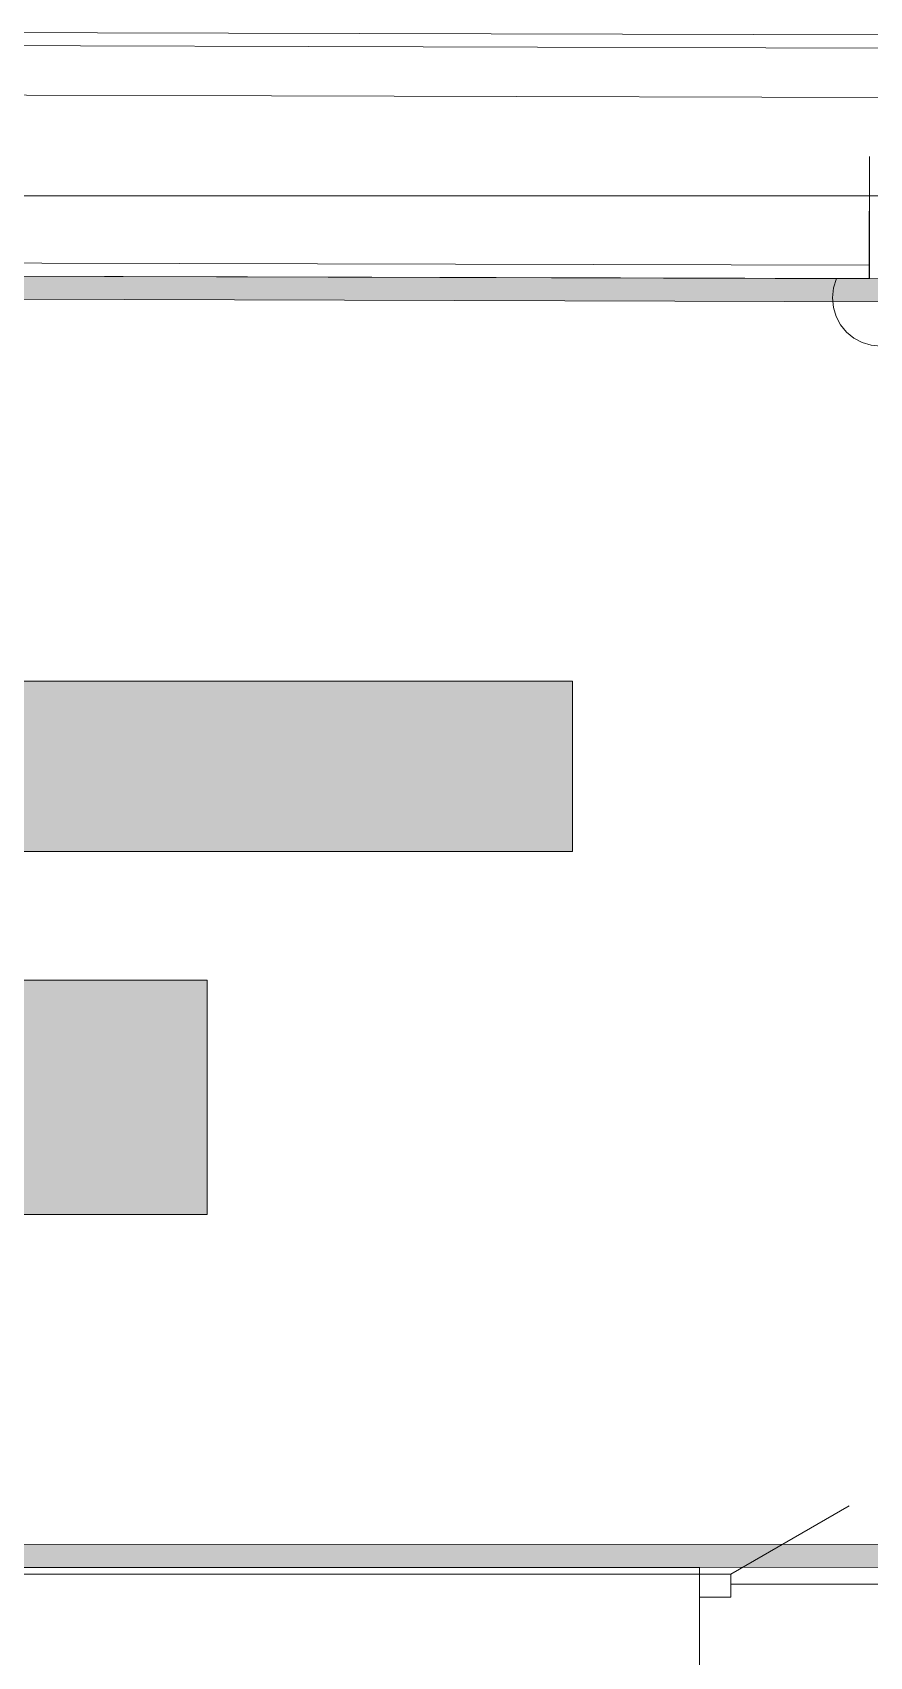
# Model space of a CAD drawing. Header units: millimetres. Extents: x 0 to 1189, y 0 to 841.
# Drawn here: x 414.45 to 439.87, y 373 to 422.34 of the extents above; entities that cross this region are included whole.
import ezdxf

# ---------------------------------------------------------------- set-up
doc = ezdxf.new("R2010")
doc.units = ezdxf.units.MM

msp = doc.modelspace()

# ---------------------------------------------------------------- hatches: boundary and pattern name
at = {"true_color": 0xf1d696}
h = msp.add_hatch(color=41, dxfattribs=at)
h.dxf.hatch_style = 2
h.paths.add_polyline_path([(410.542627, 414.245404), (410.542627, 414.945405), (457.356699, 414.802404), (457.356699, 414.102403)])
at = {"true_color": 0xffffff}
h = msp.add_hatch(color=7, dxfattribs=at)
h.dxf.hatch_style = 2
h.paths.add_polyline_path([(406.348621, 402.631386), (430.846658, 402.631386), (430.846658, 397.455378), (406.348621, 397.455378)])
at = {"true_color": 0x0077b0}
h = msp.add_hatch(color=144, dxfattribs=at)
h.paths.add_polyline_path([(418.032318, 399.656248), (418.032318, 398.445228), (418.002828, 398.288545), (417.913807, 398.157494), (417.7831, 398.070057), (417.628828, 398.041739), (417.425981, 398.041739), (417.269643, 398.070057), (417.141003, 398.157494), (417.051981, 398.288545), (417.022491, 398.445228), (417.022491, 399.04936), (417.051981, 399.206043), (417.141003, 399.337095), (417.270676, 399.423498), (417.425981, 399.45285), (417.829471, 399.45285), (417.829471, 399.656248), (417.814932, 399.734383), (417.772695, 399.800115), (417.707376, 399.84187), (417.628828, 399.856339), (417.324006, 399.856339), (417.250488, 399.881833), (417.225339, 399.957763), (417.250488, 400.034175), (417.324006, 400.059738), (417.628828, 400.059738), (417.785167, 400.030041), (417.913807, 399.941227), (418.002828, 399.81238)])
h.paths.add_polyline_path([(417.829471, 398.445228), (417.829471, 399.249451), (417.425981, 399.249451), (417.347433, 399.235189), (417.282114, 399.193227), (417.239877, 399.127495), (417.225339, 399.04936), (417.225339, 398.445228), (417.240221, 398.368127), (417.28487, 398.301361), (417.349844, 398.256988), (417.425981, 398.242381), (417.628828, 398.242381), (417.705998, 398.256988), (417.769939, 398.301361), (417.814588, 398.367093)])
h = msp.add_hatch(color=144, dxfattribs=at)
h.paths.add_polyline_path([(415.522376, 399.249451), (415.118886, 399.249451), (415.040338, 399.235189), (414.975019, 399.193227), (414.932782, 399.127495), (414.918244, 399.04936), (414.918244, 398.445228), (414.933127, 398.368127), (414.977775, 398.301361), (415.042749, 398.256988), (415.118886, 398.242381), (415.321733, 398.242381), (415.398903, 398.256988), (415.462844, 398.301361), (415.507493, 398.367093), (415.522376, 398.445228)])
h.paths.add_polyline_path([(415.925865, 398.140406), (415.900923, 398.065648), (415.827198, 398.041739), (415.697593, 398.06737), (415.595687, 398.145918), (415.470493, 398.06737), (415.321733, 398.041739), (415.118886, 398.041739), (414.962548, 398.070057), (414.833908, 398.157494), (414.744887, 398.287512), (414.715397, 398.445228), (414.715397, 399.04936), (414.744887, 399.206043), (414.833908, 399.337095), (414.962548, 399.423498), (415.118886, 399.45285), (415.623799, 399.45285), (415.699936, 399.427907), (415.725223, 399.354182), (415.725223, 398.343805), (415.750785, 398.267668), (415.827198, 398.242381), (415.900923, 398.216818)])
h = msp.add_hatch(color=144, dxfattribs=at)
h.paths.add_polyline_path([(418.436794, 398.543896), (418.436794, 398.947937), (418.445829, 399.049576), (418.473106, 399.142998), (418.518882, 399.228462), (418.583418, 399.306227), (418.661182, 399.370762), (418.746646, 399.416538), (418.840069, 399.443815), (418.941708, 399.45285), (419.136769, 399.416883), (419.299998, 399.308983), (419.364533, 399.231175), (419.41031, 399.145409), (419.437586, 399.051169), (419.446621, 398.947937), (419.446621, 398.543896), (419.437155, 398.44385), (419.408931, 398.351246), (419.362207, 398.266083), (419.297241, 398.188362), (419.220683, 398.123827), (419.135391, 398.07805), (419.042141, 398.050773), (418.941708, 398.041739), (418.840069, 398.050773), (418.746646, 398.07805), (418.661182, 398.123827), (418.583418, 398.188362), (418.518882, 398.266083), (418.473106, 398.351246), (418.445829, 398.44385)])
h.paths.add_polyline_path([(419.243774, 398.546652), (419.243774, 398.950693), (419.222276, 399.066172), (419.15613, 399.165115), (419.058634, 399.230779), (418.941708, 399.252207), (418.824781, 399.230779), (418.727285, 399.165115), (418.661139, 399.066172), (418.639642, 398.950693), (418.639642, 398.546652), (418.661139, 398.429105), (418.727285, 398.332229), (418.824781, 398.265188), (418.941708, 398.242381), (419.058634, 398.265188), (419.15613, 398.332229), (419.222276, 398.430139)])
h = msp.add_hatch(color=144, dxfattribs=at)
h.dxf.hatch_style = 2
h.paths.add_polyline_path([(420.542346, 398.140406), (420.542346, 399.354182), (420.567633, 399.427907), (420.64377, 399.45285), (421.148683, 399.45285), (421.302955, 399.423498), (421.433661, 399.337095), (421.522683, 399.206043), (421.552173, 399.04936), (421.552173, 398.140406), (421.526886, 398.065648), (421.450749, 398.041739), (421.374613, 398.065648), (421.349326, 398.140406), (421.349326, 399.04936), (421.334787, 399.127495), (421.29255, 399.193227), (421.227231, 399.236222), (421.148683, 399.249451), (420.745194, 399.249451), (420.745194, 398.140406), (420.719907, 398.065648), (420.64377, 398.041739), (420.567633, 398.065648)])
h = msp.add_hatch(color=144, dxfattribs=at)
h.paths.add_polyline_path([(421.956649, 398.543896), (421.956649, 398.947937), (421.965684, 399.049576), (421.992961, 399.142998), (422.038737, 399.228462), (422.103273, 399.306227), (422.181037, 399.370762), (422.266501, 399.416538), (422.359924, 399.443815), (422.461563, 399.45285), (422.656624, 399.416883), (422.819852, 399.308983), (422.884388, 399.231175), (422.930164, 399.145409), (422.957441, 399.051169), (422.966476, 398.947937), (422.966476, 398.543896), (422.95701, 398.44385), (422.928786, 398.351246), (422.882062, 398.266083), (422.817096, 398.188362), (422.740538, 398.123827), (422.655246, 398.07805), (422.561996, 398.050773), (422.461563, 398.041739), (422.359924, 398.050773), (422.266501, 398.07805), (422.181037, 398.123827), (422.103273, 398.188362), (422.038737, 398.266083), (421.992961, 398.351246), (421.965684, 398.44385)])
h.paths.add_polyline_path([(422.763629, 398.546652), (422.763629, 398.950693), (422.742131, 399.066172), (422.675985, 399.165115), (422.578489, 399.230779), (422.461563, 399.252207), (422.344636, 399.230779), (422.24714, 399.165115), (422.180994, 399.066172), (422.159497, 398.950693), (422.159497, 398.546652), (422.180994, 398.429105), (422.24714, 398.332229), (422.344636, 398.265188), (422.461563, 398.242381), (422.578489, 398.265188), (422.675985, 398.332229), (422.742131, 398.430139)])
h = msp.add_hatch(color=144, dxfattribs=at)
h.dxf.hatch_style = 2
h.paths.add_polyline_path([(423.472376, 399.45285), (424.380779, 399.45285), (424.536153, 399.423498), (424.666308, 399.337095), (424.755123, 399.206043), (424.78482, 399.04936), (424.78482, 398.140406), (424.759257, 398.065648), (424.682845, 398.041739), (424.606708, 398.065648), (424.581421, 398.140406), (424.581421, 399.04936), (424.566952, 399.127495), (424.525197, 399.193227), (424.459396, 399.236222), (424.380779, 399.249451), (424.177931, 399.249451), (424.177931, 398.140406), (424.152438, 398.065648), (424.076508, 398.041739), (424.002507, 398.065648), (423.977289, 398.140406), (423.977289, 399.249451), (423.5738, 399.249451), (423.5738, 398.140406), (423.548513, 398.065648), (423.472376, 398.041739), (423.396239, 398.065648), (423.370952, 398.140406), (423.370952, 399.354182), (423.396239, 399.427907)])
h = msp.add_hatch(color=144, dxfattribs=at)
h.paths.add_polyline_path([(425.189021, 398.543896), (425.189021, 398.947937), (425.198056, 399.049576), (425.225332, 399.142998), (425.271109, 399.228462), (425.335644, 399.306227), (425.413409, 399.370762), (425.498873, 399.416538), (425.592295, 399.443815), (425.693934, 399.45285), (425.888996, 399.416883), (426.052224, 399.308983), (426.116759, 399.231175), (426.162536, 399.145409), (426.189813, 399.051169), (426.198847, 398.947937), (426.198847, 398.543896), (426.189382, 398.44385), (426.161158, 398.351246), (426.114434, 398.266083), (426.049468, 398.188362), (425.97291, 398.123827), (425.887618, 398.07805), (425.794367, 398.050773), (425.693934, 398.041739), (425.592295, 398.050773), (425.498873, 398.07805), (425.413409, 398.123827), (425.335644, 398.188362), (425.271109, 398.266083), (425.225332, 398.351246), (425.198056, 398.44385)])
h.paths.add_polyline_path([(425.996, 398.546652), (425.996, 398.950693), (425.974503, 399.066172), (425.908357, 399.165115), (425.810861, 399.230779), (425.693934, 399.252207), (425.577008, 399.230779), (425.479512, 399.165115), (425.413366, 399.066172), (425.391868, 398.950693), (425.391868, 398.546652), (425.413366, 398.429105), (425.479512, 398.332229), (425.577008, 398.265188), (425.693934, 398.242381), (425.810861, 398.265188), (425.908357, 398.332229), (425.974503, 398.430139)])
h = msp.add_hatch(color=144, dxfattribs=at)
h.dxf.hatch_style = 2
h.paths.add_polyline_path([(427.108237, 399.45285), (427.511727, 399.45285), (427.587863, 399.427907), (427.61315, 399.354182), (427.61315, 398.140406), (427.587863, 398.065648), (427.511727, 398.041739), (427.43559, 398.065648), (427.410303, 398.140406), (427.410303, 399.249451), (427.178793, 399.249451), (426.797903, 398.109538), (426.763934, 398.058689), (426.704748, 398.041739), (426.628611, 398.067026), (426.603324, 398.143162), (426.608836, 398.174582), (427.006814, 399.37127), (427.046983, 399.433144)])
h = msp.add_hatch(color=144, dxfattribs=at)
h.dxf.hatch_style = 2
h.paths.add_polyline_path([(428.220474, 398.789738), (428.855474, 399.424738), (428.886618, 399.446235), (428.92603, 399.45285), (429.002166, 399.427907), (429.027453, 399.354182), (428.996585, 399.283627), (428.553408, 398.837694), (429.008161, 398.199937), (429.027453, 398.140406), (429.002166, 398.065648), (428.92603, 398.041739), (428.877454, 398.052418), (428.841694, 398.084182), (428.406785, 398.693826), (428.220474, 398.50476), (428.220474, 398.140406), (428.195187, 398.065648), (428.119051, 398.041739), (428.042914, 398.065648), (428.017627, 398.140406), (428.017627, 399.354182), (428.042914, 399.427907), (428.119051, 399.45285), (428.195187, 399.427907), (428.220474, 399.354182)])
h = msp.add_hatch(color=144, dxfattribs=at)
h.paths.add_polyline_path([(430.238909, 399.249451), (429.83542, 399.249451), (429.756871, 399.235189), (429.691552, 399.193227), (429.649316, 399.127495), (429.634777, 399.04936), (429.634777, 398.445228), (429.64966, 398.368127), (429.694308, 398.301361), (429.759283, 398.256988), (429.83542, 398.242381), (430.038267, 398.242381), (430.115437, 398.256988), (430.179378, 398.301361), (430.224026, 398.367093), (430.238909, 398.445228)])
h.paths.add_polyline_path([(430.642399, 398.140406), (430.617456, 398.065648), (430.543731, 398.041739), (430.414127, 398.06737), (430.312221, 398.145918), (430.187026, 398.06737), (430.038267, 398.041739), (429.83542, 398.041739), (429.679081, 398.070057), (429.550441, 398.157494), (429.46142, 398.287512), (429.43193, 398.445228), (429.43193, 399.04936), (429.46142, 399.206043), (429.550441, 399.337095), (429.679081, 399.423498), (429.83542, 399.45285), (430.340333, 399.45285), (430.416469, 399.427907), (430.441756, 399.354182), (430.441756, 398.343805), (430.467319, 398.267668), (430.543731, 398.242381), (430.617456, 398.216818)])
at = {"true_color": 0xffffff}
h = msp.add_hatch(color=7, dxfattribs=at)
h.dxf.hatch_style = 2
h.paths.add_polyline_path([(388.212593, 393.546372), (419.755641, 393.546372), (419.755641, 386.429361), (388.212593, 386.429361)])
at = {"true_color": 0x0077b0}
h = msp.add_hatch(color=144, dxfattribs=at)
h.paths.add_polyline_path([(415.056845, 387.77544), (414.754228, 387.77544), (414.695455, 387.764554), (414.64619, 387.732997), (414.614633, 387.683732), (414.603746, 387.624958), (414.603746, 387.17186), (414.614908, 387.113913), (414.648395, 387.063821), (414.697384, 387.030817), (414.754228, 387.019724), (414.906363, 387.019724), (414.964034, 387.030817), (415.012197, 387.063821), (415.045683, 387.113086), (415.056845, 387.17186)])
h.paths.add_polyline_path([(415.359462, 386.943105), (415.340721, 386.887157), (415.2856, 386.869242), (415.188241, 386.888535), (415.111967, 386.947515), (415.017847, 386.888535), (414.906363, 386.869242), (414.754228, 386.869242), (414.636957, 386.890395), (414.540357, 386.955783), (414.473659, 387.053693), (414.451611, 387.17186), (414.451611, 387.624958), (414.473659, 387.742298), (414.540357, 387.841035), (414.636957, 387.905596), (414.754228, 387.927576), (415.132913, 387.927576), (415.189964, 387.908834), (415.208981, 387.853713), (415.208981, 387.095792), (415.228066, 387.038741), (415.2856, 387.019724), (415.340721, 387.000638)])
h = msp.add_hatch(color=144, dxfattribs=at)
h.dxf.hatch_style = 2
h.paths.add_polyline_path([(415.814926, 387.322341), (415.814926, 386.943105), (415.795909, 386.887157), (415.738858, 386.869242), (415.681807, 386.887157), (415.66279, 386.943105), (415.66279, 387.853713), (415.681807, 387.908834), (415.738858, 387.927576), (415.795909, 387.908834), (415.814926, 387.853713), (415.814926, 387.474477), (416.268025, 387.474477), (416.268025, 387.853713), (416.287042, 387.908834), (416.344092, 387.927576), (416.401143, 387.908834), (416.42016, 387.853713), (416.42016, 386.943105), (416.401143, 386.887157), (416.344092, 386.869242), (416.287042, 386.887157), (416.268025, 386.943105), (416.268025, 387.322341)])
h = msp.add_hatch(color=144, dxfattribs=at)
h.dxf.hatch_style = 2
h.paths.add_polyline_path([(417.480986, 387.853713), (417.480986, 386.943105), (417.461969, 386.887157), (417.404919, 386.869242), (417.026234, 386.869242), (416.908963, 386.890395), (416.812362, 386.955783), (416.745665, 387.053693), (416.723617, 387.17186), (416.723617, 387.853713), (416.742634, 387.908834), (416.799684, 387.927576), (416.856735, 387.908834), (416.875752, 387.853713), (416.875752, 387.17186), (416.886914, 387.113913), (416.9204, 387.063821), (416.96939, 387.030817), (417.026234, 387.019724), (417.328851, 387.019724), (417.328851, 387.853713), (417.347868, 387.908834), (417.404919, 387.927576), (417.461969, 387.908834)])
h = msp.add_hatch(color=144, dxfattribs=at)
h.paths.add_polyline_path([(418.052885, 387.324546), (417.947189, 387.356586), (417.860511, 387.423765), (417.80346, 387.516507), (417.784443, 387.624958), (417.806491, 387.742298), (417.873189, 387.841035), (417.969789, 387.905596), (418.08706, 387.927576), (418.465745, 387.927576), (418.522796, 387.908834), (418.541813, 387.853713), (418.541813, 386.943105), (418.522796, 386.887157), (418.465745, 386.869242), (418.408694, 386.887157), (418.389677, 386.943105), (418.389677, 387.322341), (418.236991, 387.322341), (417.921695, 386.899008), (417.89441, 386.876064), (417.860511, 386.869242), (417.80346, 386.887157), (417.784443, 386.943105), (417.799326, 386.989958)])
h.paths.add_polyline_path([(417.936578, 387.624958), (417.94774, 387.567012), (417.981227, 387.51692), (418.030216, 387.483434), (418.08706, 387.472272), (418.389677, 387.472272), (418.389677, 387.77544), (418.08706, 387.77544), (418.028287, 387.764554), (417.979022, 387.732997), (417.947465, 387.683732)])
h = msp.add_hatch(color=144, dxfattribs=at)
h.dxf.hatch_style = 2
h.paths.add_polyline_path([(419.314904, 387.398409), (419.589961, 386.985549), (419.602639, 386.943105), (419.583622, 386.887157), (419.526571, 386.869242), (419.463181, 386.901213), (419.223954, 387.260605), (418.984727, 386.901213), (418.921337, 386.869242), (418.86842, 386.890189), (418.845269, 386.943105), (418.857947, 386.985549), (419.133003, 387.398409), (418.857947, 387.809064), (418.845269, 387.853713), (418.864286, 387.908834), (418.921337, 387.927576), (418.984727, 387.895605), (419.223954, 387.536213), (419.463181, 387.895605), (419.526571, 387.927576), (419.583622, 387.909661), (419.602639, 387.853713), (419.589961, 387.809064)])
at = {"true_color": 0xf1d696}
h = msp.add_hatch(color=41, dxfattribs=at)
h.dxf.hatch_style = 2
h.paths.add_polyline_path([(517.520791, 376.412346), (517.520791, 375.712345), (379.78558, 375.704345), (379.78058, 376.404346)])

# ---------------------------------------------------------------- linework, layer by layer
at = {"color": 7, "lineweight": 0}
for points in [[(440.327673, 422.265416), (412.42663, 422.338416)], [(412.42663, 421.938415), (440.186673, 421.865415)], [(440.322673, 420.365413), (410.526627, 420.443413)], [(439.858672, 415.266405), (439.867672, 418.56641)], [(198.085303, 417.371408), (863.72632, 417.371408)], [(439.863672, 417.000408), (439.863672, 414.867405)], [(409.642626, 414.946405), (439.857672, 414.866405)], [(457.356699, 414.802404), (409.842626, 414.947405)], [(410.526627, 415.343405), (439.858672, 415.266405)], [(439.858672, 415.266405), (410.526627, 415.343405)], [(439.857672, 414.866405), (439.858672, 415.266405)], [(440.214673, 412.804401), (439.916926, 412.834398), (439.63964, 412.920433), (439.388746, 413.056578), (439.170171, 413.236902), (438.989846, 413.455477), (438.853702, 413.706371), (438.767666, 413.983657), (438.73767, 414.281404), (438.76817, 414.580404), (438.85867, 414.867405)], [(439.863672, 414.867405), (438.85867, 414.867405)], [(410.542627, 414.245404), (457.356699, 414.102403)], [(435.656666, 375.504344), (439.250671, 377.579348)], [(517.520791, 376.412346), (379.78058, 376.404346)], [(434.706664, 375.704345), (379.085579, 375.704345)], [(379.78558, 375.704345), (518.220792, 375.712345)], [(402.216614, 375.504344), (434.706664, 375.504344)], [(434.706664, 375.504344), (434.706664, 375.704345)], [(434.706664, 375.504344), (434.706664, 374.804343)], [(435.656666, 375.504344), (434.706664, 375.504344)], [(435.656666, 374.804343), (435.656666, 375.504344)], [(435.656666, 375.198344), (448.956686, 375.198344)], [(434.706664, 371.104338), (434.706664, 374.804343)], [(434.706664, 374.804343), (435.656666, 374.804343)]]:
    msp.add_lwpolyline(points, dxfattribs=at)
at = {"color": 144, "lineweight": 0, "true_color": 0x0077b0}
for points in [[(406.348621, 402.631386), (430.846658, 402.631386)], [(430.846658, 402.631386), (430.846658, 397.455378)], [(430.846658, 397.455378), (406.348621, 397.455378)], [(388.212593, 393.546372), (419.755641, 393.546372)], [(419.755641, 393.546372), (419.755641, 386.429361)], [(419.755641, 386.429361), (388.212593, 386.429361)]]:
    msp.add_lwpolyline(points, dxfattribs=at)

doc.saveas('drawing.dxf')
